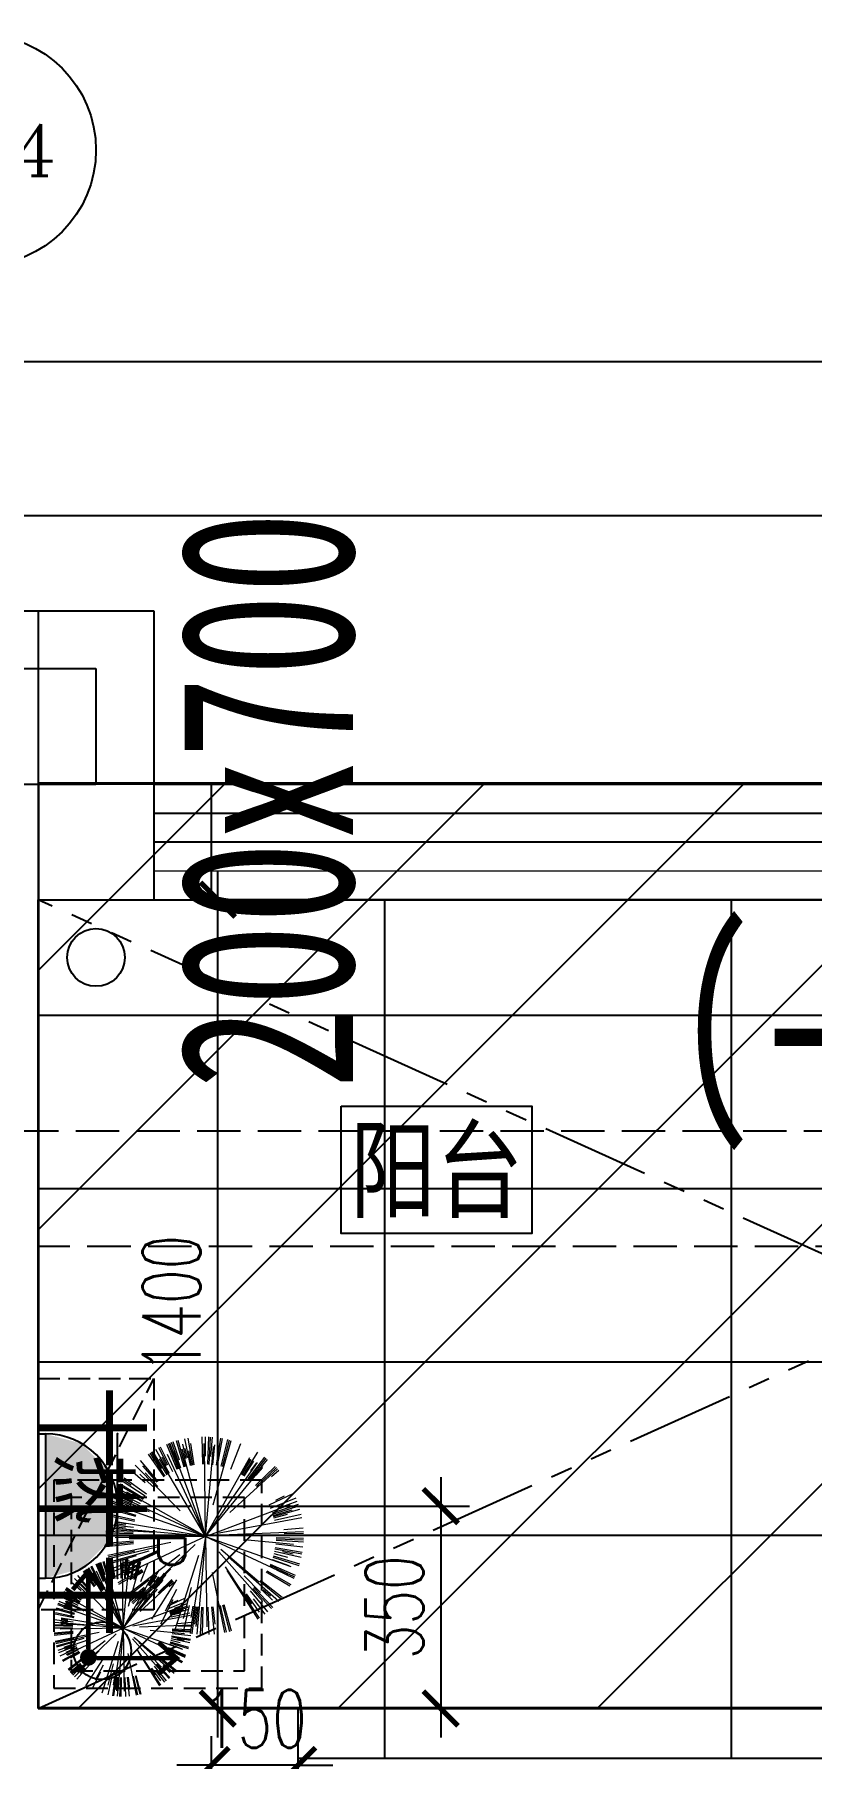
# Model space of a CAD drawing. Header units: millimetres. Extents: x 150839 to 219642, y 49429 to 88695.
# Drawn here: x 161475 to 162820, y 85608 to 88593 of the extents above; entities that cross this region are included whole.
import ezdxf
from ezdxf.enums import TextEntityAlignment as Align
from ezdxf.lldxf.tags import DXFTag

# ---------------------------------------------------------------- set-up
doc = ezdxf.new("R2010")
doc.units = ezdxf.units.MM
doc.header["$LTSCALE"] = 300
for name, pattern in [('115B家具$0$D-90北（无入户三房）$0$A7-73$1$DASH', [0.35, 0.25, -0.1]), ('DASH', [0.35, 0.25, -0.1]), ('HIDDEN2', [0.1875, 0.125, -0.0625]), ('PHANTOM2', [1.25, 0.625, -0.125, 0.125, -0.125, 0.125, -0.125])]:
    doc.linetypes.add(name, pattern=pattern)
doc.layers.get('0').update_dxf_attribs({"color": 97})
doc.layers.get('DEFPOINTS').update_dxf_attribs({"color": 217, "linetype": 'HIDDEN2'})
for name, color, linetype in [('00-板填充', 8, 'Continuous'), ('00-梁实线', 2, 'Continuous'), ('00-梁编号', 2, 'Continuous'), ('00-梁虚线', 4, 'DASH'), ('AXIS', 3, 'Continuous'), ('AXIS_TEXT', 7, 'Continuous'), ('C天-CEIL', 1, 'Continuous'), ('C天-LITEDIM', 3, 'Continuous'), ('E_detail', 125, 'Continuous'), ('EQUIP-动力', 1, 'Continuous'), ('EQUIP-箱柜', 3, 'Continuous'), ('F平-FLOOR1', 1, 'Continuous'), ('HANDRAIL', 3, 'Continuous'), ('P平-ARCHWALL', 253, 'HIDDEN2'), ('P平-DOOR', 1, 'Continuous'), ('P平-FURN1', 1, 'Continuous'), ('P平-FURN2', 5, 'Continuous'), ('P平-PUBDIM', 3, 'Continuous'), ('P平-PUBTEXT', 5, 'Continuous'), ('P平-WALLDIM', 3, 'Continuous'), ('WALL', 4, 'Continuous')]:
    doc.layers.add(name, color=color, linetype=linetype)
for name, color, linetype, lineweight in [('A-ANNO-DOTE-AXIS-TEXT', 7, 'Continuous', 9), ('PUB_HATCH', 8, 'Continuous', 0), ('SEE', 51, 'Continuous', 0)]:
    doc.layers.add(name, color=color, linetype=linetype, lineweight=lineweight)
doc.styles.add('115B家具$0$D-90北（无入户三房）$0$A7-73$1$-黑体', font='simhei.ttf', dxfattribs={"width": 0.8})
doc.styles.add('_SIMPLEX', font='romans.shx', dxfattribs={"width": 0.8, "bigfont": '0hztxt.shx'})
doc.styles.add('_TCH_AXIS', font='COMPLEX', dxfattribs={"bigfont": 'GBCBIG'})
doc.styles.add('_TEL_DIM', font='COMPLEX.shx')
doc.styles.add('A10-2栋平面_SEN20RSI$0$DIM_FONT', font='SIMPLEX.shx', dxfattribs={"width": 0.7, "bigfont": 'hztxt.shx'})
doc.styles.add('A10-2栋平面_SEN20RSI$0$STANDARD', font='txt4.shx', dxfattribs={"bigfont": 'fstxt.shx'})
doc.styles.add('COMPLEX', font='complex')
doc.styles.add('TXT', font='txt.shx', dxfattribs={"width": 0.7, "bigfont": '1.shx'})
doc.styles.add('繁黑体', font='')
doc.styles.add('黑体', font='simhei.ttf', dxfattribs={"width": 0.7})
doc.styles.get('繁黑体').set_extended_font_data('SimSun')
tags = doc.linetypes.add('DASHED2', pattern=[0.375, 0.25, -0.125]).pattern_tags.tags
tags[6:7] = [DXFTag(74, 4), DXFTag(75, 0), DXFTag(340, '0'), DXFTag(46, 1.0), DXFTag(50, 0.0), DXFTag(44, 0.0), DXFTag(45, 0.0)]
tags[4:5] = [DXFTag(74, 4), DXFTag(75, 0), DXFTag(340, '0'), DXFTag(46, 1.0), DXFTag(50, 0.0), DXFTag(44, 0.0), DXFTag(45, 0.0)]
doc.dimstyles.new('大样50', dxfattribs={"dimscale": 0.5, "dimtxt": 200, "dimasz": 120, "dimexe": 100, "dimexo": 100, "dimgap": 60, "dimtad": 1, "dimdec": 0, "dimzin": 0, "dimdsep": 46, "dimtxsty": 'TXT', "dimblk": 'ARCHTICK', "dimcen": 0.09, "dimdle": 100, "dimclrd": 4, "dimclre": 3, "dimclrt": 65, "dimadec": 0, "dimazin": 0, "dimtfac": 1, "dimtdec": 0, "dimtix": 1, "dimtmove": 2, "dimatfit": 3, "dimldrblk": 'ARCHTICK', "dimfxl": 1, "dimtolj": 1, "dimtzin": 0, "dimarcsym": 0})

# ---------------------------------------------------------------- blocks, each defined once
blk = doc.blocks.new('df')
at = {"layer": '00-板填充', "color": 8}
for p, q in [((922490.5, 67307.8), (922813.9, 67631.2)), ((922490.5, 66858.8), (923262.9, 67631.2)), ((922490.6, 66409.8), (923711.9, 67631.2)), ((922561, 66031.3), (924161, 67631.2)), ((923010.1, 66031.3), (924610, 67631.3)), ((923459.1, 66031.3), (925059.1, 67631.3))]:
    blk.add_line(p, q, dxfattribs=at)
at = {"layer": '00-梁实线', "color": 8}
for p, q in [((922290.1, 67929.9), (922690.1, 67929.9)), ((922489.8, 67929.9), (922489.7, 67029.7)), ((922690.1, 67929.9), (922690.1, 67629.9)), ((922690.1, 67629.9), (922489.8, 67629.9)), ((925590.6, 67631.3), (922490.5, 67631.2)), ((922490.5, 67631.2), (922490.6, 66031.3)), ((922690.1, 67629.9), (925390.1, 67629.9)), ((922489.9, 67029.7), (922489.9, 66029.7)), ((922489.9, 66029.7), (925139.9, 66029.7)), ((922490.6, 66031.3), (925590.6, 66031.3))]:
    blk.add_line(p, q, dxfattribs=at)
at = {"layer": '00-梁虚线', "color": 8}
for p, q in [((919614.9, 67029.7), (925589.9, 67029.7)), ((925589.9, 66829.7), (922489.9, 66829.7))]:
    blk.add_line(p, q, dxfattribs=at)
at = {"layer": '00-梁编号', "color": 8, "ltscale": 3000, "style": '黑体', "width": 0.7}
for s, rotation, p in [('200x700', 90, (923034.9, 67101.9)), ('(-0.050)', 359.9972, (923591, 67076.3))]:
    blk.add_text(s, height=300, rotation=rotation, dxfattribs=at).set_placement(p)
blk = doc.blocks.new('Group-529-1')
at = {"layer": 'P平-FURN1', "color": 8, "linetype": 'Continuous', "lineweight": 0}
for p, q in [((-2940.8, 7313.1), (-2949.1, 7351)), ((-2937.3, 7313.8), (-2944.4, 7352)), ((-2935.5, 7314.2), (-2942, 7352.4)), ((-2930.3, 7314.9), (-2934.7, 7353.4)), ((-2925, 7315.4), (-2927.4, 7354.1)), ((-2923.3, 7315.4), (-2924.9, 7354.2)), ((-2921.5, 7315.5), (-2922.5, 7354.3)), ((-2917.3, 7248.9), (-2912.7, 7354.2)), ((-2915.9, 7327), (-2915.2, 7354.3)), ((-2915, 7234.9), (-2893.3, 7352)), ((-2910, 7326.6), (-2907.9, 7353.9)), ((-2896.9, 7313.1), (-2888.5, 7351)), ((-2970.2, 7301.5), (-2989.9, 7335)), ((-2968.7, 7302.4), (-2987.8, 7336.2)), ((-2967.4, 7316), (-2979.1, 7340.7)), ((-2960.8, 7306.4), (-2976.9, 7341.7)), ((-2959.2, 7307.1), (-2974.7, 7342.7)), ((-2920, 7215.6), (-2974.2, 7331.7)), ((-2920, 7215.6), (-2962.3, 7336.5)), ((-2952.6, 7309.7), (-2961, 7333.4)), ((-2949.3, 7310.9), (-2960.9, 7347.9)), ((-2947.6, 7311.4), (-2958.6, 7348.6)), ((-2944.2, 7312.3), (-2949.1, 7331.5)), ((-2941.3, 7324.7), (-2944.4, 7339.7)), ((-2924.2, 7270.2), (-2931, 7340.1)), ((-2920, 7215.6), (-2874.7, 7335.4)), ((-2893.5, 7312.3), (-2888.5, 7331.5)), ((-2891.8, 7311.9), (-2881.4, 7349.2)), ((-2890.1, 7311.4), (-2882.1, 7338.3)), ((-2888.4, 7310.9), (-2876.7, 7347.9)), ((-2886.7, 7310.3), (-2874.4, 7347.1)), ((-2880.1, 7307.8), (-2865.2, 7343.7)), ((-2879.4, 7319.9), (-2869.8, 7345.5)), ((-2875.3, 7305.7), (-2858.5, 7340.7)), ((-2868.6, 7315.2), (-2862.5, 7327.4)), ((-2997, 7278.7), (-3026.9, 7303.4)), ((-2993.5, 7282.7), (-3022.1, 7308.9)), ((-2992.3, 7284), (-3020.4, 7310.7)), ((-2948.2, 7247.5), (-3011.6, 7319.2)), ((-2996.4, 7296.1), (-3010.2, 7310.6)), ((-2983.2, 7292.4), (-3007.9, 7322.4)), ((-2981.9, 7293.5), (-3006, 7323.9)), ((-2995, 7297.4), (-3004.2, 7307.5)), ((-2885.9, 7250.2), (-2824.2, 7317.5)), ((-2849.2, 7287.7), (-2822.4, 7315.9)), ((-2847.9, 7286.5), (-2820.7, 7314.2)), ((-2840.7, 7278.7), (-2810.8, 7303.4)), ((-2839.6, 7277.3), (-2809.2, 7301.5)), ((-2835.1, 7308.9), (-2826, 7319.2)), ((-2968.3, 7245.8), (-3037, 7289.6)), ((-2963, 7243.5), (-3035.6, 7291.6)), ((-3008.3, 7282.9), (-3029.9, 7299.6)), ((-3001.3, 7273.1), (-3027, 7291.5)), ((-3002.3, 7271.6), (-3015.6, 7280.8)), ((-2941.8, 7234.6), (-3012.1, 7296.8)), ((-2999.2, 7293.3), (-2975.7, 7270.2)), ((-2984.6, 7291.3), (-2938.5, 7237.3)), ((-2920, 7215.6), (-2820.9, 7296.7)), ((-2920, 7215.6), (-2815.1, 7289.1)), ((-2920, 7215.6), (-2808.3, 7278.2)), ((-2838.5, 7275.9), (-2807.7, 7299.5)), ((-2834.4, 7270.2), (-2813.5, 7284)), ((-2833.5, 7268.7), (-2800.7, 7289.5)), ((-2833.1, 7287.5), (-2822.8, 7296.4)), ((-2832.5, 7267.2), (-2811.1, 7280.3)), ((-2831.6, 7265.7), (-2810, 7278.4)), ((-2827.1, 7279.7), (-2816, 7287.7)), ((-2824.7, 7251.4), (-2788.5, 7265.6)), ((-2971, 7224.9), (-3056.1, 7242.2)), ((-3017.7, 7236.2), (-3055.6, 7244.6)), ((-3016.9, 7239.7), (-3054.4, 7249.4)), ((-3016.4, 7241.4), (-3053.8, 7251.7)), ((-3019.4, 7225.8), (-3044.4, 7228.6)), ((-2875.3, 7226.4), (-2783.9, 7251.7)), ((-2820.8, 7239.6), (-2783.3, 7249.4)), ((-2820.4, 7237.9), (-2782.7, 7247)), ((-2819.3, 7232.7), (-2781.2, 7239.8)), ((-2819, 7231), (-2780.7, 7237.4)), ((-2818.3, 7225.8), (-2790.2, 7228.9)), ((-3020, 7218.7), (-3058.8, 7220.4)), ((-3020.1, 7211.7), (-3058.8, 7210.6)), ((-3020, 7209.9), (-3058.8, 7208.2)), ((-3019.8, 7206.4), (-3058.5, 7203.3)), ((-3019.6, 7224), (-3058.2, 7227.7)), ((-2947.1, 7205.4), (-3052.4, 7172.2)), ((-2920, 7215.6), (-3048.1, 7217.2)), ((-2920, 7215.6), (-3047.6, 7204.4)), ((-3019.6, 7204.6), (-3047.4, 7201.9)), ((-2920, 7215.6), (-3046.4, 7195)), ((-3020.1, 7217), (-3044.4, 7217.6)), ((-2920, 7215.6), (-2974.2, 7099.5)), ((-2920, 7215.6), (-2921.7, 7087.6)), ((-2920, 7215.6), (-2792.5, 7226.8)), ((-2920, 7215.6), (-2810, 7150.2)), ((-2920, 7215.6), (-2800.3, 7170.3)), ((-2920, 7215.6), (-2792, 7214)), ((-2920, 7215.6), (-2899.4, 7089.2)), ((-2920, 7215.6), (-2877.8, 7094.7)), ((-2920, 7215.6), (-2857.4, 7103.9)), ((-2920, 7215.6), (-2804, 7161.5)), ((-2920, 7215.6), (-2796.3, 7182.5)), ((-2920, 7215.6), (-2908.9, 7088)), ((-2920, 7215.6), (-2865.9, 7099.5)), ((-2817.8, 7220.5), (-2779.1, 7222.8)), ((-2817.7, 7218.7), (-2778.9, 7220.4)), ((-2817.6, 7213.4), (-2788.1, 7213.7)), ((-2817.6, 7211.6), (-2778.9, 7210.6)), ((-2806.5, 7223.1), (-2779.2, 7225.3)), ((-2806.2, 7215.3), (-2778.8, 7215.5)), ((-3019.2, 7201.1), (-3057.7, 7196)), ((-3019, 7199.3), (-3057.4, 7193.6)), ((-3017.7, 7192.4), (-3055.6, 7184)), ((-3019.4, 7202.8), (-3044.4, 7200)), ((-2992.3, 7195.3), (-3036, 7184)), ((-3018.7, 7197.6), (-3034.8, 7194.9)), ((-2931.4, 7201.1), (-3015.3, 7112.7)), ((-2883.7, 7179.8), (-2819, 7116.1)), ((-2823.4, 7180.5), (-2786.8, 7167.5)), ((-2821.8, 7185.5), (-2784.6, 7174.5)), ((-2821.3, 7187.2), (-2783.9, 7176.9)), ((-2819.6, 7194.1), (-2781.6, 7186.4)), ((-2819.3, 7195.8), (-2798.7, 7192)), ((-2819, 7197.6), (-2780.7, 7191.2)), ((-2818.7, 7199.3), (-2788.1, 7194.7)), ((-2809.7, 7186.1), (-2796.5, 7182.7)), ((-2809.3, 7188), (-2789.1, 7183.2)), ((-2808.8, 7189.9), (-2795.5, 7186.9)), ((-3009.5, 7169.1), (-3044.2, 7151.8)), ((-2981.4, 7174.5), (-3037, 7139.1)), ((-2995.3, 7174.5), (-3025.9, 7158.6)), ((-2966, 7166.4), (-3009.2, 7122.4)), ((-2945.8, 7179.1), (-3004.1, 7103.2)), ((-2928.6, 7166.5), (-2946.8, 7077.1)), ((-2835.4, 7157), (-2803.4, 7135)), ((-2834.4, 7158.4), (-2802.1, 7137)), ((-2832.5, 7161.4), (-2799.4, 7141.1)), ((-2831.6, 7162.9), (-2810, 7150.2)), ((-2830.7, 7164.4), (-2797, 7145.3)), ((-2828.2, 7169.1), (-2793.5, 7151.8)), ((-2825.3, 7175.6), (-2789.5, 7160.7)), ((-2824.7, 7177.2), (-2788.6, 7163)), ((-2824, 7178.8), (-2787.7, 7165.2)), ((-2819.8, 7160.5), (-2807.8, 7154)), ((-2818.9, 7162.3), (-2794.6, 7149.6)), ((-2812, 7178.5), (-2786, 7169.9)), ((-2994.7, 7147.2), (-3023.7, 7121.5)), ((-2991.1, 7143.3), (-3018.7, 7116.2)), ((-2995, 7131.2), (-3013.5, 7111.1)), ((-3001.9, 7138.2), (-3012, 7128.9)), ((-3000.6, 7136.7), (-3010.1, 7127.7)), ((-2981.9, 7135.1), (-3006, 7104.7)), ((-2942.7, 7146.8), (-2965.6, 7082.3)), ((-2940.8, 7135.1), (-2956.3, 7079.4)), ((-2935, 7146.8), (-2951.5, 7078.1)), ((-2914.5, 7143.6), (-2911.2, 7088.3)), ((-2884.9, 7136.2), (-2868.5, 7098.4)), ((-2860.1, 7131.9), (-2837.5, 7100.3)), ((-2849.2, 7148.2), (-2829.9, 7129.9)), ((-2849.2, 7140.9), (-2831.9, 7122.7)), ((-2843, 7147.2), (-2819.8, 7126.6)), ((-2841.9, 7148.5), (-2812.4, 7123.3)), ((-2823.8, 7153.7), (-2800.7, 7139)), ((-2993.5, 7129.9), (-3011.6, 7109.4)), ((-2992, 7128.6), (-3009.8, 7107.8)), ((-2968.7, 7126.2), (-2987.8, 7092.4)), ((-2967.2, 7125.3), (-2985.7, 7091.2)), ((-2970.2, 7127.1), (-2981.2, 7108.5)), ((-2960.8, 7122.2), (-2976.9, 7086.9)), ((-2964, 7123.7), (-2975.2, 7101.2)), ((-2956, 7120.1), (-2970.2, 7084)), ((-2959.2, 7121.5), (-2969.2, 7098.4)), ((-2958.3, 7108.7), (-2963.1, 7095.9)), ((-2954.6, 7107.4), (-2959, 7094.5)), ((-2947.6, 7117.2), (-2958.6, 7080)), ((-2940.8, 7115.5), (-2949.2, 7077.6)), ((-2930.3, 7113.7), (-2934.7, 7075.2)), ((-2928.6, 7113.5), (-2932.3, 7074.9)), ((-2926.8, 7113.4), (-2929.8, 7074.7)), ((-2919.7, 7113.1), (-2920.1, 7074.3)), ((-2916.2, 7113.1), (-2915.2, 7074.3)), ((-2914.4, 7113.2), (-2912.7, 7074.4)), ((-2910.9, 7113.4), (-2907.9, 7074.7)), ((-2907.4, 7113.7), (-2903, 7075.2)), ((-2898.7, 7115.1), (-2890.9, 7077.1)), ((-2896.9, 7115.5), (-2888.5, 7077.6)), ((-2891.8, 7116.7), (-2881.4, 7079.4)), ((-2890.1, 7117.2), (-2879.1, 7080)), ((-2885.1, 7118.9), (-2872.1, 7082.3)), ((-2883.4, 7119.5), (-2869.8, 7083.1)), ((-2883.1, 7107.4), (-2878.8, 7094.5)), ((-2877.6, 7109.4), (-2872.5, 7096.7)), ((-2875.7, 7110.2), (-2865.3, 7084.9)), ((-2873.7, 7123.7), (-2856.4, 7089)), ((-2872.1, 7111.7), (-2865.8, 7097.9)), ((-2870.5, 7125.3), (-2852, 7091.2)), ((-2870.3, 7112.6), (-2864.5, 7100.2)), ((-2867.5, 7127.1), (-2847.8, 7093.6)), ((-2866.8, 7114.3), (-2854.2, 7090.1)), ((-2866, 7128), (-2845.7, 7094.9)), ((-2863, 7129.9), (-2841.6, 7097.5)), ((-2847.3, 7110.2), (-2839.5, 7098.9)), ((-2844.2, 7129.9), (-2826.1, 7109.4)), ((-2908.1, 7102.1), (-2906.7, 7088.5)), ((-2904.1, 7102.6), (-2902.4, 7089)), ((-2902.2, 7102.8), (-2900.2, 7089.3))]:
    blk.add_line(p, q, dxfattribs=at)
blk = doc.blocks.new('Group-528-1')
at = {"layer": 'P平-FURN1', "color": 8, "linetype": 'Continuous', "lineweight": 0}
for p, q in [((-3023.5, 7106.4), (-3031.6, 7132.2)), ((-3022.3, 7106.8), (-3029.9, 7132.7)), ((-3017.5, 7108), (-3023.4, 7134.4)), ((-3015.1, 7108.5), (-3020, 7135.1)), ((-3013.9, 7108.7), (-3018.4, 7135.4)), ((-3010.3, 7109.3), (-3013.3, 7136.1)), ((-3006.6, 7109.6), (-3008.2, 7136.5)), ((-3005.4, 7109.6), (-3006.5, 7136.6)), ((-3004.1, 7109.7), (-3004.8, 7136.7)), ((-3001.2, 7063.4), (-2998, 7136.6)), ((-3000.2, 7117.6), (-2999.7, 7136.7)), ((-2999.6, 7053.6), (-2984.5, 7135.1)), ((-2996.1, 7117.4), (-2994.6, 7136.4)), ((-2987, 7108), (-2981.2, 7134.4)), ((-2983.5, 7107.1), (-2976.2, 7133.1)), ((-2981.1, 7106.4), (-2973, 7132.2)), ((-2979.9, 7106.1), (-2971.4, 7131.7)), ((-2974.8, 7112.7), (-2968.2, 7130.5)), ((-3053.4, 7087.8), (-3072.9, 7106.3)), ((-3022.7, 7062.4), (-3066.8, 7112.2)), ((-3056.2, 7096.1), (-3065.9, 7106.3)), ((-3047.1, 7093.6), (-3064.2, 7114.5)), ((-3046.1, 7094.4), (-3062.9, 7115.5)), ((-3038, 7100), (-3051.7, 7123.2)), ((-3037, 7100.6), (-3050.2, 7124.1)), ((-3036, 7110), (-3044.2, 7127.2)), ((-3031.5, 7103.4), (-3042.7, 7127.9)), ((-3030.4, 7103.9), (-3041.1, 7128.6)), ((-3003.1, 7040.2), (-3040.8, 7120.9)), ((-3003.1, 7040.2), (-3032.5, 7124.3)), ((-3025.8, 7105.7), (-3031.6, 7122.1)), ((-3019.9, 7107.5), (-3023.4, 7120.8)), ((-3017.9, 7116.1), (-3020, 7126.5)), ((-3006, 7078.2), (-3010.7, 7126.8)), ((-3003.1, 7040.2), (-2971.6, 7123.5)), ((-2984.7, 7107.5), (-2981.2, 7120.8)), ((-2982.3, 7106.8), (-2976.7, 7125.5)), ((-2979.4, 7064.3), (-2936.5, 7111.1)), ((-2975.3, 7104.3), (-2965, 7129.3)), ((-2972, 7102.8), (-2960.3, 7127.2)), ((-2967.3, 7109.4), (-2963.1, 7117.9)), ((-2953.8, 7090.4), (-2935.2, 7109.9)), ((-2952.9, 7089.5), (-2934, 7108.8)), ((-2944, 7105.1), (-2937.7, 7112.2)), ((-3036.7, 7061.2), (-3084.4, 7091.6)), ((-3033, 7059.6), (-3083.5, 7093.1)), ((-3064.5, 7087), (-3079.6, 7098.6)), ((-3059.6, 7080.2), (-3077.5, 7093)), ((-3056.6, 7084.1), (-3077.4, 7101.2)), ((-3054.2, 7086.9), (-3074.1, 7105.1)), ((-3060.3, 7079.2), (-3069.6, 7085.6)), ((-3018.2, 7053.4), (-3067.1, 7096.7)), ((-3055.2, 7097.1), (-3061.7, 7104.1)), ((-3058.2, 7094.2), (-3041.8, 7078.2)), ((-3048, 7092.8), (-3016, 7055.3)), ((-3003.1, 7040.2), (-2934.2, 7096.6)), ((-3003.1, 7040.2), (-2930.2, 7091.3)), ((-3003.1, 7040.2), (-2925.4, 7083.7)), ((-2947.9, 7084.1), (-2927.1, 7101.2)), ((-2947.2, 7083.1), (-2926.1, 7099.9)), ((-2946.4, 7082.1), (-2925, 7098.6)), ((-2943.6, 7078.1), (-2929, 7087.8)), ((-2942.9, 7077.1), (-2920.1, 7091.6)), ((-2942.7, 7090.2), (-2935.4, 7096.4)), ((-2942.2, 7076.1), (-2927.3, 7085.2)), ((-2941.6, 7075), (-2926.5, 7083.9)), ((-2938.5, 7084.8), (-2930.7, 7090.3)), ((-3038.6, 7046.7), (-3097.7, 7058.7)), ((-3071, 7054.5), (-3097.4, 7060.4)), ((-3070.5, 7056.9), (-3096.6, 7063.7)), ((-3070.1, 7058.1), (-3096.2, 7065.3)), ((-2972, 7047.7), (-2908.4, 7065.3)), ((-2936.8, 7065.1), (-2911.7, 7075)), ((-2934.1, 7056.9), (-2908, 7063.7)), ((-2933.8, 7055.7), (-2907.6, 7062)), ((-3072.7, 7037.4), (-3099.7, 7036.7)), ((-3072.6, 7042.4), (-3099.6, 7043.5)), ((-3072.6, 7036.2), (-3099.6, 7035)), ((-3072.5, 7033.8), (-3099.4, 7031.6)), ((-3072.4, 7046), (-3099.2, 7048.6)), ((-3021.9, 7033.1), (-3095.2, 7010)), ((-3003.1, 7040.2), (-3092.2, 7041.3)), ((-3003.1, 7040.2), (-3091.9, 7032.4)), ((-3003.1, 7040.2), (-3091, 7025.8)), ((-3072.3, 7047.3), (-3089.6, 7049.2)), ((-3072.7, 7041.1), (-3089.6, 7041.6)), ((-3003.1, 7040.2), (-3040.8, 6959.5)), ((-3003.1, 7040.2), (-3004.3, 6951.1)), ((-3003.1, 7040.2), (-2914.4, 7048)), ((-3003.1, 7040.2), (-2926.6, 6994.7)), ((-3003.1, 7040.2), (-2919.8, 7008.7)), ((-3003.1, 7040.2), (-2914, 7039)), ((-3003.1, 7040.2), (-2988.8, 6952.3)), ((-3003.1, 7040.2), (-2973.7, 6956.1)), ((-3003.1, 7040.2), (-2959.6, 6962.5)), ((-3003.1, 7040.2), (-2922.4, 7002.5)), ((-3003.1, 7040.2), (-2917.1, 7017.1)), ((-3003.1, 7040.2), (-2995.4, 6951.5)), ((-3003.1, 7040.2), (-2965.5, 6959.5)), ((-2933, 7052.1), (-2906.5, 7057)), ((-2932.8, 7050.9), (-2906.2, 7055.4)), ((-2932.3, 7047.2), (-2912.8, 7049.5)), ((-2932, 7043.6), (-2905.1, 7045.2)), ((-2931.9, 7042.3), (-2905, 7043.5)), ((-2931.9, 7038.7), (-2911.3, 7038.8)), ((-2931.9, 7037.4), (-2904.9, 7036.7)), ((-2924.1, 7045.4), (-2905.2, 7046.9)), ((-2923.9, 7040), (-2904.9, 7040.1)), ((-3072.1, 7030.1), (-3098.9, 7026.6)), ((-3071.9, 7028.9), (-3098.6, 7024.9)), ((-3071, 7024), (-3097.4, 7018.2)), ((-3072.4, 7032.5), (-3091.7, 7030.7)), ((-3072.3, 7031.3), (-3089.6, 7029.3)), ((-3045.8, 7011.6), (-3084.4, 6986.9)), ((-3053.4, 7026.1), (-3083.8, 7018.2)), ((-3071.7, 7027.7), (-3083, 7025.8)), ((-3055.5, 7011.6), (-3076.7, 7000.5)), ((-3011, 7030.1), (-3069.3, 6968.6)), ((-3021.1, 7014.8), (-3061.6, 6962)), ((-2977.9, 7015.3), (-2932.8, 6971)), ((-2937.2, 7012.3), (-2912.3, 7002)), ((-2936.8, 7013.5), (-2911.7, 7003.6)), ((-2936.3, 7014.6), (-2911, 7005.2)), ((-2935.9, 7015.8), (-2910.5, 7006.8)), ((-2934.8, 7019.3), (-2908.9, 7011.6)), ((-2934.4, 7020.5), (-2908.4, 7013.2)), ((-2933.3, 7025.2), (-2906.8, 7019.9)), ((-2933, 7026.4), (-2918.7, 7023.8)), ((-2932.8, 7027.7), (-2906.2, 7023.2)), ((-2932.6, 7028.9), (-2911.3, 7025.7)), ((-2928, 7014.4), (-2909.9, 7008.4)), ((-2926.4, 7019.6), (-2917.2, 7017.3)), ((-2926.1, 7021), (-2912.1, 7017.6)), ((-2925.8, 7022.3), (-2916.5, 7020.3)), ((-3065.3, 7007.9), (-3089.5, 6995.8)), ((-3055, 6992.6), (-3075.2, 6974.7)), ((-3052.5, 6989.9), (-3071.8, 6971)), ((-3060.1, 6986.3), (-3067.1, 6979.9)), ((-3059.2, 6985.3), (-3065.8, 6979)), ((-3035.1, 7005.9), (-3065.1, 6975.3)), ((-3046.1, 6984.2), (-3062.9, 6963.1)), ((-3018.9, 6992.4), (-3034.8, 6947.5)), ((-3017.6, 6984.2), (-3028.3, 6945.4)), ((-3013.6, 6992.4), (-3025, 6944.6)), ((-3009.1, 7006), (-3021.7, 6943.8)), ((-2999.3, 6990.1), (-2996.9, 6951.7)), ((-2978.7, 6985), (-2967.2, 6958.7)), ((-2953.8, 6993.3), (-2940.4, 6980.6)), ((-2953.8, 6988.2), (-2941.8, 6975.6)), ((-2949.5, 6992.6), (-2933.4, 6978.3)), ((-2948.7, 6993.5), (-2928.2, 6976)), ((-2944.3, 6999.4), (-2922, 6984.1)), ((-2943.6, 7000.4), (-2921.1, 6985.5)), ((-2942.2, 7002.5), (-2919.2, 6988.4)), ((-2941.6, 7003.5), (-2926.6, 6994.7)), ((-2941, 7004.6), (-2917.5, 6991.3)), ((-2939.3, 7007.9), (-2915.1, 6995.8)), ((-2936.2, 6997.2), (-2920.1, 6986.9)), ((-2933.4, 7001.9), (-2925, 6997.3)), ((-2932.8, 7003.1), (-2915.9, 6994.3)), ((-3055.3, 6981.5), (-3068.1, 6967.5)), ((-3054.2, 6980.6), (-3066.8, 6966.3)), ((-3053.2, 6979.7), (-3065.6, 6965.2)), ((-3037, 6978), (-3050.3, 6954.5)), ((-3035.9, 6977.4), (-3048.8, 6953.7)), ((-3038, 6978.6), (-3045.6, 6965.7)), ((-3031.5, 6975.2), (-3042.7, 6950.6)), ((-3033.7, 6976.3), (-3041.5, 6960.6)), ((-3028.1, 6973.8), (-3038, 6948.7)), ((-3030.4, 6974.7), (-3037.3, 6958.7)), ((-3029.7, 6965.9), (-3033.1, 6956.9)), ((-3027.2, 6964.9), (-3030.2, 6955.9)), ((-3022.3, 6971.8), (-3030, 6945.9)), ((-3017.5, 6970.5), (-3023.4, 6944.2)), ((-3010.3, 6969.3), (-3013.3, 6942.5)), ((-3009, 6969.2), (-3011.6, 6942.3)), ((-3007.8, 6969.1), (-3009.9, 6942.2)), ((-3002.9, 6968.9), (-3003.1, 6941.9)), ((-3000.4, 6968.9), (-2999.7, 6941.9)), ((-2999.2, 6968.9), (-2998, 6942)), ((-2996.8, 6969.1), (-2994.7, 6942.2)), ((-2994.8, 6961.3), (-2993.9, 6951.8)), ((-2994.3, 6969.3), (-2991.3, 6942.5)), ((-2992.1, 6961.6), (-2990.8, 6952.1)), ((-2990.7, 6961.8), (-2989.3, 6952.3)), ((-2988.3, 6970.3), (-2982.9, 6943.8)), ((-2987.1, 6970.5), (-2981.2, 6944.2)), ((-2983.5, 6971.4), (-2976.3, 6945.4)), ((-2982.3, 6971.8), (-2974.6, 6945.9)), ((-2978.8, 6972.9), (-2969.8, 6947.5)), ((-2977.6, 6973.3), (-2968.2, 6948)), ((-2977.4, 6964.9), (-2974.4, 6955.9)), ((-2973.6, 6966.3), (-2970.1, 6957.5)), ((-2972.3, 6966.9), (-2965, 6949.3)), ((-2970.9, 6976.3), (-2958.8, 6952.1)), ((-2969.8, 6967.9), (-2965.4, 6958.3)), ((-2968.7, 6977.4), (-2955.8, 6953.7)), ((-2968.5, 6968.5), (-2964.5, 6959.9)), ((-2966.6, 6978.6), (-2952.9, 6955.3)), ((-2966.1, 6969.7), (-2957.3, 6952.9)), ((-2965.5, 6979.2), (-2951.4, 6956.2)), ((-2963.4, 6980.6), (-2948.5, 6958.1)), ((-2961.4, 6981.9), (-2945.7, 6960)), ((-2952.5, 6966.8), (-2947.1, 6959)), ((-2950.3, 6980.6), (-2937.7, 6966.3))]:
    blk.add_line(p, q, dxfattribs=at)
blk = doc.blocks.new('_ArchTick')
at = {"color": 0, "linetype": 'ByBlock', "const_width": 0.15}
blk.add_lwpolyline([(-0.5, -0.5), (0.5, 0.5)], dxfattribs=at)
blk = doc.blocks.new('*D105')
at = {"layer": 'DEFPOINTS', "color": 0, "transparency": 16777216}
for p in [(164681.8, 87759.9), (161381.8, 87294.9), (164681.8, 87294.9)]:
    blk.add_point(p, dxfattribs=at)
at = {"layer": 'P平-PUBDIM', "color": 3, "lineweight": -2, "transparency": 16777216}
for p, q in [((161381.8, 87344.9), (161381.8, 87809.9)), ((164681.8, 87344.9), (164681.8, 87809.9))]:
    blk.add_line(p, q, dxfattribs=at)
at = {"layer": 'P平-PUBDIM', "color": 4, "lineweight": -2, "transparency": 16777216}
blk.add_line((161331.8, 87759.9), (164731.8, 87759.9), dxfattribs=at)
at = {"layer": 'P平-PUBDIM', "color": 4, "lineweight": -2, "transparency": 16777216, "xscale": 60, "yscale": 60, "zscale": 60, "rotation": 180}
blk.add_blockref('_ArchTick', (161381.8, 87759.9), dxfattribs=at)
at = {"layer": 'P平-PUBDIM', "color": 4, "lineweight": -2, "transparency": 16777216, "xscale": 60, "yscale": 60, "zscale": 60}
blk.add_blockref('_ArchTick', (164681.8, 87759.9), dxfattribs=at)
at = {"layer": 'P平-PUBDIM', "color": 65, "transparency": 16777216, "insert": (163031.8, 87839.9), "char_height": 100, "attachment_point": 5, "style": 'TXT'}
blk.add_mtext('\\A1;3300', dxfattribs=at)
blk = doc.blocks.new('_axiso')
blk.add_circle((0, 0), 0.5)
at = {"layer": 'A-ANNO-DOTE-AXIS-TEXT', "style": 'COMPLEX', "width": 1.041667}
blk.add_attdef('A', text='', height=0.56, dxfattribs=at).set_placement((-0.25, -0.28), (0.25, -0.28), align=Align.FIT)
blk = doc.blocks.new('*D114')
at = {"layer": 'DEFPOINTS', "color": 0, "transparency": 16777216}
for p in [(168381.8, 88026.6), (158481.8, 87294.9), (168381.8, 87294.9)]:
    blk.add_point(p, dxfattribs=at)
at = {"layer": 'P平-PUBDIM', "color": 3, "lineweight": -2, "transparency": 16777216}
for p, q in [((158481.8, 87344.9), (158481.8, 88076.6)), ((168381.8, 87344.9), (168381.8, 88076.6))]:
    blk.add_line(p, q, dxfattribs=at)
at = {"layer": 'P平-PUBDIM', "color": 4, "lineweight": -2, "transparency": 16777216}
blk.add_line((158431.8, 88026.6), (168431.8, 88026.6), dxfattribs=at)
at = {"layer": 'P平-PUBDIM', "color": 4, "lineweight": -2, "transparency": 16777216, "xscale": 60, "yscale": 60, "zscale": 60, "rotation": 180}
blk.add_blockref('_ArchTick', (158481.8, 88026.6), dxfattribs=at)
at = {"layer": 'P平-PUBDIM', "color": 4, "lineweight": -2, "transparency": 16777216, "xscale": 60, "yscale": 60, "zscale": 60}
blk.add_blockref('_ArchTick', (168381.8, 88026.6), dxfattribs=at)
at = {"layer": 'P平-PUBDIM', "color": 65, "transparency": 16777216, "insert": (163431.8, 88106.6), "char_height": 100, "attachment_point": 5, "style": 'TXT'}
blk.add_mtext('\\A1;9900', dxfattribs=at)
blk = doc.blocks.new('*D164')
at = {"layer": 'DEFPOINTS', "color": 0, "transparency": 16777216}
for p in [(161481.7, 87094.9), (161792.5, 87094.9), (161481.7, 85694.9)]:
    blk.add_point(p, dxfattribs=at)
at = {"layer": 'P平-WALLDIM', "color": 4, "lineweight": -2, "transparency": 16777216}
blk.add_line((161792.5, 85644.9), (161792.5, 87144.9), dxfattribs=at)
at = {"layer": 'P平-WALLDIM', "color": 3, "lineweight": -2, "transparency": 16777216}
for p, q in [((161531.7, 87094.9), (161842.5, 87094.9)), ((161531.7, 85694.9), (161842.5, 85694.9))]:
    blk.add_line(p, q, dxfattribs=at)
at = {"layer": 'P平-WALLDIM', "color": 4, "lineweight": -2, "transparency": 16777216, "xscale": 60, "yscale": 60, "zscale": 60}
for p, rotation in [((161792.5, 87094.9), 90), ((161792.5, 85694.9), 270)]:
    blk.add_blockref('_ArchTick', p, dxfattribs=dict(at, rotation=rotation))
at = {"layer": 'P平-WALLDIM', "color": 65, "transparency": 16777216, "insert": (161712.5, 86394.9), "char_height": 100, "attachment_point": 5, "rotation": 90, "style": 'TXT'}
blk.add_mtext('\\A1;1400', dxfattribs=at)
blk = doc.blocks.new('A$C691A7C08')
h = blk.add_hatch(color=165)
edge = h.paths.add_edge_path()
edge.add_ellipse((-61.7, 60.2), major_axis=(5.12, 5.12), ratio=1, start_angle=135, end_angle=315)
edge.add_ellipse((-61.7, 60.2), major_axis=(5.12, 5.12), ratio=1, start_angle=315, end_angle=495)
at = {"color": 165, "const_width": 4}
for points in [[(-47.4, 120.7), (-61, 136.6), (-74.6, 120.7)], [(-61, 67.4), (-61, 136.6)], [(-120.3, 73.7), (-136.1, 60.1), (-120.3, 46.6)], [(-68.9, 60.1), (-136.1, 60.1)]]:
    blk.add_lwpolyline(points, dxfattribs=at)
blk = doc.blocks.new('htrwhth4w')
at = {"layer": 'EQUIP-动力', "color": 250, "linetype": 'DASHED2'}
for p, q in [((203913, 87094.7), (206513, 87094.7)), ((204062.9, 85694.9), (206262.9, 85694.9))]:
    blk.add_line(p, q, dxfattribs=at)
blk.add_circle((203713, 86994.7), 50, dxfattribs=at)
at = {"layer": 'EQUIP-动力', "color": 250, "linetype": 'DASHED2', "flags": 9}
for tag, style, width in [('XSIZE', 'A10-2栋平面_SEN20RSI$0$STANDARD', 0.8), ('YSIZE', 'A10-2栋平面_SEN20RSI$0$STANDARD', 0.8), ('XSIZE', 'A10-2栋平面_SEN20RSI$0$DIM_FONT', 0.7), ('YSIZE', 'A10-2栋平面_SEN20RSI$0$DIM_FONT', 0.7)]:
    blk.add_attdef(tag, (209413, 80718.7), '', height=0.5, rotation=0.0069, dxfattribs=dict(at, style=style, width=width))
blk = doc.blocks.new('RSHUIQI')
at = {"layer": 'EQUIP-箱柜'}
for p, q in [((-423870.5, 401616.2), (-423870.5, 401741.2)), ((-423745.5, 401616.2), (-423995.5, 401616.2)), ((-423995.5, 401478.7), (-423995.5, 401491.2)), ((-423995.5, 401491.2), (-423745.5, 401491.2)), ((-423745.5, 401478.7), (-423745.5, 401491.2))]:
    blk.add_line(p, q, dxfattribs=at)
blk.add_arc((-423870.5, 401491.2), 125, 0, 180, dxfattribs=at)
for p in [(-423870.5, 401741.2), (-423995.5, 401616.2), (-423745.5, 401616.2)]:
    blk.add_point(p, dxfattribs=at)
for points in [[(-423808, 401599.5), (-423933, 401599.5), (-423762.2, 401553.7), (-423978.7, 401553.7)], [(-423870.5, 401616.2), (-423870.5, 401616.2), (-423808, 401599.5), (-423933, 401599.5)], [(-423762.2, 401553.7), (-423978.7, 401553.7), (-423745.5, 401491.2), (-423995.5, 401491.2)]]:
    blk.add_solid(points, dxfattribs=at)
at = {"layer": 'EQUIP-箱柜', "color": 1, "style": '_SIMPLEX', "width": 0.8}
blk.add_text('R', height=97.2, dxfattribs=at).set_placement((-423829, 401636.1))
at = {"layer": 'EQUIP-箱柜', "style": '_TEL_DIM', "text_generation_flag": 4, "flags": 1}
blk.add_attdef('A', text='', height=0.005, dxfattribs=at).set_placement((-423870.5, 401741.2), align=Align.MIDDLE_CENTER)
blk = doc.blocks.new('erwewe')
at = {"layer": 'EQUIP-动力', "color": 4, "linetype": 'ByBlock', "const_width": 12}
for points in [[(8163.4, 23487.1), (8163.4, 23479.9), (8163.4, 23357.1)], [(8098.4, 23422.1), (8105.3, 23422.1), (8286.7, 23422.1)]]:
    blk.add_lwpolyline(points, dxfattribs=at)
blk = doc.blocks.new('*D201')
at = {"layer": 'DEFPOINTS', "color": 0, "transparency": 16777216}
for p in [(161744.2, 86045.4), (161744.2, 85694.9), (162178.3, 85694.9)]:
    blk.add_point(p, dxfattribs=at)
at = {"layer": 'EQUIP-动力', "color": 4, "lineweight": -2, "transparency": 16777216}
blk.add_line((162178.3, 86095.4), (162178.3, 85644.9), dxfattribs=at)
at = {"layer": 'EQUIP-动力', "color": 3, "lineweight": -2, "transparency": 16777216}
for p, q in [((161794.2, 86045.4), (162228.3, 86045.4)), ((161794.2, 85694.9), (162228.3, 85694.9))]:
    blk.add_line(p, q, dxfattribs=at)
at = {"layer": 'EQUIP-动力', "color": 4, "lineweight": -2, "transparency": 16777216, "xscale": 60, "yscale": 60, "zscale": 60}
for p, rotation in [((162178.3, 86045.4), 90), ((162178.3, 85694.9), 270)]:
    blk.add_blockref('_ArchTick', p, dxfattribs=dict(at, rotation=rotation))
at = {"layer": 'EQUIP-动力', "color": 65, "transparency": 16777216, "insert": (162098.3, 85870.1), "char_height": 100, "attachment_point": 5, "rotation": 90, "style": 'TXT'}
blk.add_mtext('\\A1;350', dxfattribs=at)
blk = doc.blocks.new('*D215')
at = {"layer": 'C天-LITEDIM', "color": 3, "lineweight": -2, "transparency": 16777216}
for p, q in [((161781.7, 85494.9), (161781.7, 85647.1)), ((161931.7, 85494.9), (161931.7, 85647.1))]:
    blk.add_line(p, q, dxfattribs=at)
at = {"layer": 'C天-LITEDIM', "color": 4, "lineweight": -2, "transparency": 16777216}
for p, q in [((161781.7, 85597.1), (161721.7, 85597.1)), ((161931.7, 85597.1), (161781.7, 85597.1)), ((161931.7, 85597.1), (161991.7, 85597.1))]:
    blk.add_line(p, q, dxfattribs=at)
at = {"layer": 'DEFPOINTS', "color": 0, "transparency": 16777216}
for p in [(161781.7, 85597.1), (161781.7, 85444.9), (161931.7, 85444.9)]:
    blk.add_point(p, dxfattribs=at)
at = {"layer": 'C天-LITEDIM', "color": 4, "lineweight": -2, "transparency": 16777216, "xscale": 60, "yscale": 60, "zscale": 60}
blk.add_blockref('_ArchTick', (161781.7, 85597.1), dxfattribs=at)
at = {"layer": 'C天-LITEDIM', "color": 4, "lineweight": -2, "transparency": 16777216, "xscale": 60, "yscale": 60, "zscale": 60, "rotation": 180}
blk.add_blockref('_ArchTick', (161931.7, 85597.1), dxfattribs=at)
at = {"layer": 'C天-LITEDIM', "color": 65, "transparency": 16777216, "insert": (161856.7, 85677.1), "char_height": 100, "attachment_point": 5, "style": 'TXT'}
blk.add_mtext('\\A1;150', dxfattribs=at)
blk = doc.blocks.new('rtwhrwg')
at = {"layer": 'HANDRAIL'}
for points in [[(145226.6, 87244.9), (147926.6, 87244.9)], [(145226.6, 87194.9), (147926.6, 87194.9)]]:
    blk.add_lwpolyline(points, dxfattribs=at)
at = {"layer": 'PUB_HATCH', "linetype": 'DASH'}
blk.add_lwpolyline([(145226.6, 87094.9), (147926.6, 87094.9)], dxfattribs=at)
at = {"layer": 'SEE'}
for points in [[(147926.6, 87294.9), (145226.6, 87294.9)], [(145226.6, 87144.9), (147926.6, 87144.9)]]:
    blk.add_lwpolyline(points, dxfattribs=at)
at = {"layer": 'WALL'}
for p, q in [((144826.6, 87595), (145226.6, 87595)), ((145226.6, 87595), (145226.6, 87094.9)), ((144926.6, 87495), (145126.6, 87495)), ((145126.6, 87495), (145126.6, 87294.9))]:
    blk.add_line(p, q, dxfattribs=at)
at = {"layer": 'WALL', "linetype": 'ByBlock'}
for p, q in [((144926.6, 87294.9), (145126.6, 87294.9)), ((145026.6, 85694.9), (145026.6, 87094.9)), ((145026.6, 87094.9), (145226.6, 87094.9)), ((145476.5, 85694.9), (145026.6, 85694.9)), ((145476.5, 85394.9), (145476.5, 85694.9))]:
    blk.add_line(p, q, dxfattribs=at)

msp = doc.modelspace()

# ---------------------------------------------------------------- linework, layer by layer
at = {"layer": 'C天-CEIL'}
msp.add_line((161931.7, 85694.9), (164131.7, 85694.9), dxfattribs=at)
msp.add_lwpolyline([(161781.8, 87294.9), (164381.8, 87294.9), (164381.8, 87094.9), (161781.8, 87094.9)], close=True, dxfattribs=at)
at = {"layer": 'C天-LITEDIM', "linetype": 'PHANTOM2'}
for p, q in [((161481.7, 85694.9), (164581.7, 87094.9)), ((164581.7, 85694.9), (161481.7, 87094.9))]:
    msp.add_line(p, q, dxfattribs=at)
at = {"layer": 'F平-FLOOR1', "color": 8}
for p, q in [((162081.7, 85608.4), (162081.7, 87094.9)), ((162681.7, 85608.4), (162681.7, 87094.9)), ((161481.7, 86894.9), (164581.7, 86894.9)), ((161481.7, 86594.9), (164581.7, 86594.9)), ((161481.7, 86294.9), (164581.7, 86294.9)), ((161481.7, 85994.9), (164581.7, 85994.9))]:
    msp.add_line(p, q, dxfattribs=at)
at = {"layer": 'F平-FLOOR1'}
for p, q in [((161931.7, 85694.9), (164131.7, 85694.9)), ((164131.7, 85608.4), (161931.7, 85608.4))]:
    msp.add_line(p, q, dxfattribs=at)
at = {"layer": 'P平-ARCHWALL', "linetype": 'Continuous'}
msp.add_circle((161592.7, 85794.9), 50, dxfattribs=at)
at = {"layer": 'P平-DOOR'}
msp.add_line((161931.7, 85694.9), (164131.7, 85694.9), dxfattribs=at)
at = {"layer": 'P平-FURN1', "color": 250, "linetype": '115B家具$0$D-90北（无入户三房）$0$A7-73$1$DASH', "ltscale": 0.5}
msp.add_line((161481.7, 85865.9), (161681.7, 86265.9), dxfattribs=at)
msp.add_lwpolyline([(161481.7, 86265.9), (161681.7, 86265.9), (161681.7, 85865.9), (161481.7, 85865.9)], close=True, dxfattribs=at)
at = {"layer": 'P平-FURN2', "color": 5, "linetype": 'HIDDEN2'}
for points in [[(161508.7, 86090.2), (161508.7, 85730.2), (161868.7, 85730.2), (161868.7, 86090.2)], [(161538.7, 86060.2), (161538.7, 85760.2), (161838.7, 85760.2), (161838.7, 86060.2)]]:
    msp.add_lwpolyline(points, close=True, dxfattribs=at)
at = {"layer": 'P平-PUBTEXT', "color": 5}
msp.add_lwpolyline([(162005.9, 86737.3), (162335.9, 86737.3), (162335.9, 86517.3), (162005.9, 86517.3)], close=True, dxfattribs=at)

# ---------------------------------------------------------------- block references
at = {"layer": 'AXIS'}
ref = msp.add_blockref('_axiso', (161381.8, 88392.6), dxfattribs=dict(at, xscale=400, yscale=400, zscale=400))
ref.add_attrib('A', '7-4', dxfattribs={"layer": 'AXIS_TEXT', "height": 89.83, "style": '_TCH_AXIS'}).set_placement((161249.2, 88347.7), (161514.4, 88347.7), align=Align.FIT)
at = {"layer": 'DEFPOINTS'}
msp.add_blockref('df', (-761008.1, 19665.2), dxfattribs=at)
at = {"layer": 'E_detail'}
msp.add_blockref('rtwhrwg', (16455.1, 0), dxfattribs=at)
at = {"layer": 'EQUIP-动力', "color": 1, "linetype": 'Continuous'}
msp.add_blockref('htrwhth4w', (-42131.2, 0.3), dxfattribs=at)
at = {"layer": 'EQUIP-动力', "color": 2, "linetype": 'ByBlock', "xscale": -1}
for p in [(169768.4, 62758.8), (169768.4, 62618.8), (169768.4, 62468.8)]:
    msp.add_blockref('erwewe', p, dxfattribs=at)
at = {"layer": 'EQUIP-动力', "xscale": 0.9999958848347797, "yscale": 0.9999958848347797, "zscale": 0.9999958848347797, "rotation": 269.9964791151609}
msp.add_blockref('RSHUIQI', (-240021.4, -337798.7), dxfattribs=at)
at = {"layer": 'F平-FLOOR1', "color": 8, "linetype": 'Continuous', "xscale": 2, "yscale": 2, "zscale": 2, "rotation": 270}
msp.add_blockref('A$C691A7C08', (161448.3, 85660.1), dxfattribs=at)
at = {"layer": 'P平-FURN1', "color": 1, "extrusion": (0, 0, -1), "xscale": 1.222099999999045, "yscale": 1.222099999999045, "zscale": -1.2221, "rotation": 90}
for name, p in [('Group-529-1', (-152953.2, 89561.2)), ('Group-528-1', (-153025.1, 89503.9))]:
    msp.add_blockref(name, p, dxfattribs=at)

# ---------------------------------------------------------------- texts
at = {"layer": 'P平-FURN1', "color": 250, "style": '115B家具$0$D-90北（无入户三房）$0$A7-73$1$-黑体', "oblique": 360, "width": 0.8}
msp.add_text('热', height=112, rotation=270.0009, dxfattribs=at).set_placement((161522.3, 86135.6))
at = {"layer": 'P平-PUBTEXT', "color": 5, "style": '繁黑体', "width": 0.8}
msp.add_text('阳台', height=137.5, dxfattribs=at).set_placement((162170.9, 86627.3), align=Align.MIDDLE_CENTER)

# ---------------------------------------------------------------- dimensions: what is measured, and where the dimension line sits
at = {"layer": 'C天-LITEDIM'}
dim = msp.add_linear_dim(base=(161781.7, 85597.1), p1=(161931.7, 85444.9), p2=(161781.7, 85444.9), dimstyle='大样50', dxfattribs=at)
dim.commit()
dim.dimension.update_dxf_attribs({"geometry": '*D215', "text_midpoint": (161856.7, 85677.1)})
at = {"layer": 'EQUIP-动力'}
dim = msp.add_linear_dim(base=(162178.3109, 85694.9215), p1=(161744.2267, 86045.3537), p2=(161744.2267, 85694.9215), angle=90, dimstyle='大样50', dxfattribs=at)
dim.commit()
dim.dimension.update_dxf_attribs({"geometry": '*D201', "text_midpoint": (162098.3109, 85870.1376)})
at = {"layer": 'P平-PUBDIM'}
dim = msp.add_linear_dim(base=(168381.8, 88026.6), p1=(158481.8, 87294.9), p2=(168381.8, 87294.9), dimstyle='大样50', dxfattribs=at)
dim.commit()
dim.dimension.update_dxf_attribs({"geometry": '*D114', "text_midpoint": (163431.8, 88106.6)})
dim = msp.add_aligned_dim(p1=(161381.8, 87294.9), p2=(164681.8, 87294.9), distance=465, dimstyle='大样50', dxfattribs=at)
dim.commit()
dim.dimension.update_dxf_attribs({"geometry": '*D105', "text_midpoint": (163031.8, 87839.9)})
at = {"layer": 'P平-WALLDIM'}
dim = msp.add_linear_dim(base=(161792.5, 87094.9), p1=(161481.7, 85694.9), p2=(161481.7, 87094.9), angle=90, dimstyle='大样50', dxfattribs=at)
dim.commit()
dim.dimension.update_dxf_attribs({"geometry": '*D164', "text_midpoint": (161712.5, 86394.9)})

doc.saveas('drawing.dxf')
